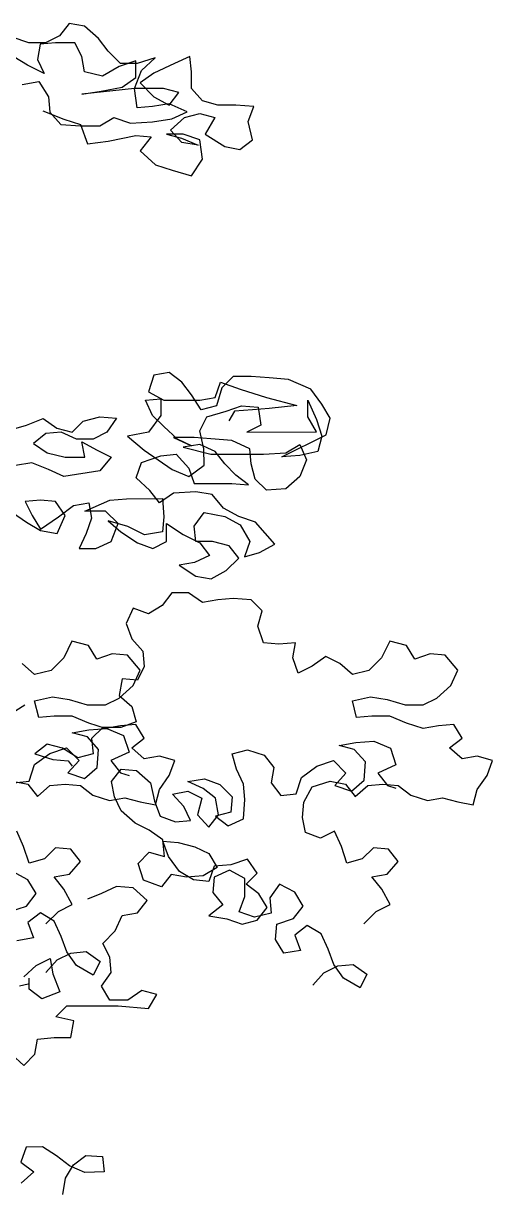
# Model space of a CAD drawing. Header units: millimetres. Extents: x 87938 to 265635, y 330093 to 434310.
# Drawn here: x 109721 to 110853, y 371273 to 374102 of the extents above; entities that cross this region are included whole.
import ezdxf

# ---------------------------------------------------------------- set-up
doc = ezdxf.new("R2010")
doc.units = ezdxf.units.MM

# ---------------------------------------------------------------- blocks, each defined once
blk = doc.blocks.new('A$C2800069E')
for p, q in [((3796.2, 6815.8), (3778.2, 6792.6)), ((3824.6, 6810.7), (3796.2, 6815.8)), ((3850.3, 6787.6), (3824.6, 6810.7)), ((3721.6, 6779.7), (3690.7, 6790)), ((3778.2, 6792.6), (3752.5, 6779.7)), ((3868.4, 6764.4), (3850.3, 6787.6)), ((3752.5, 6779.7), (3721.6, 6779.7)), ((3742.2, 6777.2), (3737.1, 6748.8)), ((3770.5, 6779.8), (3742.2, 6777.2)), ((3806.6, 6779.8), (3770.5, 6779.8)), ((3819.5, 6754.1), (3806.6, 6779.8)), ((3719.1, 6738.5), (3693.3, 6754)), ((3737.1, 6748.8), (3750, 6723.1)), ((3824.6, 6725.8), (3819.5, 6754.1)), ((3891.6, 6741.3), (3868.4, 6764.4)), ((3919.9, 6746.4), (3889, 6736.1)), ((3919.9, 6715.5), (3919.9, 6746.4)), ((3955.9, 6751.6), (3922.4, 6741.3)), ((3930.2, 6728.4), (3955.9, 6751.6)), ((4020.3, 6754.2), (3991.9, 6741.4)), ((4022.9, 6725.9), (4020.3, 6754.2)), ((3750, 6723.1), (3719.1, 6738.5)), ((3858.1, 6718.1), (3824.6, 6725.8)), ((3889, 6736.1), (3858.1, 6718.1)), ((3922.4, 6741.3), (3891.6, 6741.3)), ((3917.3, 6694.9), (3930.2, 6728.4)), ((3953.4, 6723.3), (3927.6, 6705.3)), ((3991.9, 6741.4), (3953.4, 6723.3)), ((4022.9, 6695), (4022.9, 6725.9)), ((3708.8, 6702.5), (3739.7, 6707.7)), ((3739.7, 6707.7), (3757.8, 6679.4)), ((3894.2, 6697.5), (3919.9, 6715.5)), ((3927.6, 6705.3), (3953.4, 6679.5)), ((3757.8, 6679.4), (3760.4, 6651)), ((3917.3, 6694.9), (3819.5, 6684.6)), ((3819.5, 6684.6), (3855.6, 6689.7)), ((3855.6, 6689.7), (3894.2, 6697.5)), ((3971.4, 6695), (3917.3, 6694.9)), ((3922.5, 6658.9), (3917.3, 6694.9)), ((3953.4, 6679.5), (3981.7, 6664.1)), ((3999.7, 6687.3), (3971.4, 6695)), ((3981.7, 6664.1), (3999.7, 6687.3)), ((4043.5, 6671.9), (4022.9, 6695)), ((3950.8, 6661.5), (3922.5, 6658.9)), ((3981.7, 6666.7), (3950.8, 6661.5)), ((4015.2, 6651.3), (3981.7, 6666.7)), ((4071.8, 6664.2), (4043.5, 6671.9)), ((4105.3, 6664.2), (4071.8, 6664.2)), ((4138.7, 6661.7), (4105.3, 6664.2)), ((4128.5, 6633.4), (4138.7, 6661.7)), ((3747.5, 6653.6), (3786.1, 6638.2)), ((3760.4, 6651), (3781, 6627.9)), ((3786.1, 6638.2), (3817, 6627.9)), ((3853, 6625.4), (3878.8, 6640.9)), ((3878.8, 6640.9), (3909.7, 6630.6)), ((3950.9, 6633.2), (3986.9, 6638.4)), ((3984.3, 6617.8), (4010.1, 6641)), ((3986.9, 6638.4), (4015.2, 6651.3)), ((4010.1, 6641), (4038.4, 6648.7)), ((4038.4, 6648.7), (4066.7, 6641)), ((4066.7, 6641), (4048.7, 6610.1)), ((3781, 6627.9), (3817, 6625.4)), ((3817, 6627.9), (3829.9, 6591.9)), ((3817, 6625.4), (3853, 6625.4)), ((3909.7, 6630.6), (3950.9, 6633.2)), ((4005, 6594.6), (3984.3, 6617.8)), ((4136.2, 6599.9), (4128.5, 6633.4)), ((3829.9, 6591.9), (3868.5, 6597.1)), ((3868.5, 6597.1), (3920, 6607.4)), ((3920, 6607.4), (3948.3, 6604.9)), ((3948.3, 6604.9), (3927.7, 6579.1)), ((4007.5, 6610.1), (3976.6, 6610.1)), ((3976.6, 6610.1), (4004.9, 6602.4)), ((4004.9, 6602.4), (4035.8, 6589.5)), ((4035.8, 6589.5), (4005, 6594.6)), ((4038.4, 6599.8), (4007.5, 6610.1)), ((4043.6, 6563.8), (4038.4, 6599.8)), ((4048.7, 6610.1), (4084.8, 6587)), ((4113.1, 6581.9), (4136.2, 6599.9)), ((3927.7, 6579.1), (3956.1, 6553.4)), ((4084.8, 6587), (4113.1, 6581.9)), ((3956.1, 6553.4), (3987, 6543.1)), ((4023, 6532.9), (4043.6, 6563.8)), ((3987, 6543.1), (4023, 6532.9)), ((3953.5, 6162.2), (3943.3, 6131.3)), ((3981.8, 6167.4), (3953.5, 6162.2)), ((4005, 6149.4), (3981.8, 6167.4)), ((4100.3, 6159.8), (4079.7, 6139.1)), ((4133.7, 6159.8), (4100.3, 6159.8)), ((4167.2, 6157.2), (4133.7, 6159.8)), ((4203.2, 6154.7), (4167.2, 6157.2)), ((4023.1, 6126.2), (4005, 6149.4)), ((4066.8, 6121.1), (4077.1, 6149.4)), ((4079.7, 6139.1), (4069.4, 6105.7)), ((4077.1, 6149.4), (4113.2, 6136.6)), ((4113.2, 6136.6), (4162.1, 6121.2)), ((4244.4, 6136.7), (4203.2, 6154.7)), ((4265.1, 6108.4), (4244.4, 6136.7)), ((3938.1, 6115.8), (3966.4, 6118.4)), ((3951, 6087.5), (3938.1, 6115.8)), ((3943.3, 6131.3), (3971.6, 6115.9)), ((3966.4, 6118.4), (3966.5, 6087.6)), ((3971.6, 6115.9), (4038.5, 6115.9)), ((4041.1, 6097.9), (4023.1, 6126.2)), ((4038.5, 6115.9), (4066.8, 6121.1)), ((4162.1, 6121.2), (4218.7, 6105.8)), ((4239.3, 6085.2), (4239.3, 6116.1)), ((4239.3, 6116.1), (4254.8, 6080.1)), ((4069.4, 6105.7), (4041.1, 6097.9)), ((4051.4, 6085.1), (4087.4, 6095.4)), ((4087.4, 6095.4), (4115.8, 6105.7)), ((4102.9, 6095.4), (4092.6, 6077.4)), ((4136.4, 6098), (4102.9, 6095.4)), ((4115.8, 6105.7), (4146.6, 6103.2)), ((4167.2, 6100.6), (4136.4, 6098)), ((4146.6, 6103.2), (4151.8, 6069.7)), ((4218.7, 6105.8), (4167.2, 6100.6)), ((4280.5, 6082.7), (4265.1, 6108.4)), ((3716.8, 6069.3), (3747.7, 6082.2)), ((3747.7, 6082.2), (3773.4, 6064.2)), ((3801.7, 6056.5), (3822.3, 6077.1)), ((3822.3, 6077.1), (3853.2, 6084.9)), ((3853.2, 6084.9), (3884.1, 6082.3)), ((3884.1, 6082.3), (3866.1, 6056.6)), ((3966.5, 6087.6), (3943.3, 6056.6)), ((3971.6, 6067), (3951, 6087.5)), ((4038.6, 6059.3), (4051.4, 6085.1)), ((4151.8, 6069.7), (4126.1, 6056.8)), ((4254.8, 6056.9), (4239.3, 6085.2)), ((4254.8, 6080.1), (4265.1, 6049.2)), ((4272.8, 6051.8), (4280.5, 6082.7)), ((3680.8, 6059), (3716.8, 6069.3)), ((3752.8, 6053.9), (3729.7, 6035.8)), ((3781.2, 6056.5), (3752.8, 6053.9)), ((3773.4, 6064.2), (3801.7, 6056.5)), ((3809.5, 6043.6), (3781.2, 6056.5)), ((3866.1, 6056.6), (3840.4, 6043.7)), ((3943.3, 6056.6), (3904.7, 6048.9)), ((3904.7, 6048.9), (3935.6, 6023.2)), ((3997.4, 6043.8), (3971.6, 6067)), ((4046.3, 6025.8), (4038.6, 6059.3)), ((4126.1, 6056.8), (4254.8, 6056.9)), ((4190.5, 6010.5), (4272.8, 6051.8)), ((4265.1, 6049.2), (4257.4, 6020.9)), ((3729.7, 6035.8), (3755.4, 6017.9)), ((3840.4, 6043.7), (3809.5, 6043.6)), ((3825, 6010.2), (3819.8, 6038.5)), ((3819.8, 6038.5), (3848.1, 6023.1)), ((4028.3, 6046.4), (3989.7, 6046.4)), ((3989.7, 6046.4), (4023.2, 6031)), ((4023.2, 6031), (3997.4, 6043.8)), ((4038.6, 6033.6), (4007.7, 6028.4)), ((4007.7, 6028.4), (4059.2, 6015.6)), ((4059.2, 6043.9), (4028.3, 6046.4)), ((4066.9, 6020.7), (4038.6, 6033.6)), ((4097.8, 6041.3), (4059.2, 6043.9)), ((4131.3, 6025.9), (4097.8, 6041.3)), ((4198.2, 6018.3), (4223.9, 6033.7)), ((4223.9, 6033.7), (4236.8, 6005.4)), ((3755.4, 6017.9), (3788.9, 6010.2)), ((3788.9, 6010.2), (3825, 6010.2)), ((3848.1, 6023.1), (3873.9, 6010.2)), ((3873.9, 6010.2), (3853.3, 5984.5)), ((3930.5, 6000), (3966.5, 6012.9)), ((3935.6, 6023.2), (3987.2, 5987.2)), ((3966.5, 6012.9), (3994.9, 6015.5)), ((3994.9, 6015.5), (4018, 5989.8)), ((4046.4, 5995), (4046.3, 6025.8)), ((4059.2, 6015.6), (4157, 6015.6)), ((4085, 5997.6), (4066.9, 6020.7)), ((4133.9, 5997.6), (4131.3, 6025.9)), ((4157, 6015.6), (4198.2, 6018.3)), ((4224, 6013.1), (4190.5, 6010.5)), ((4257.4, 6020.9), (4224, 6013.1)), ((4236.8, 6005.4), (4224, 5974.5)), ((3727.1, 5999.8), (3696.3, 5994.6)), ((3758.1, 5987), (3727.1, 5999.8)), ((3786.4, 5974.1), (3758.1, 5987)), ((3853.3, 5984.5), (3786.4, 5974.1)), ((3920.2, 5971.7), (3930.5, 6000)), ((3987.2, 5987.2), (4018.1, 5974.3)), ((4018, 5989.8), (4028.4, 5961.5)), ((4018.1, 5974.3), (4046.4, 5995)), ((4105.6, 5977), (4085, 5997.6)), ((4141.6, 5969.3), (4133.9, 5997.6)), ((3946, 5948.5), (3920.2, 5971.7)), ((4028.4, 5961.5), (4097.9, 5961.5)), ((4097.9, 5961.5), (4128.8, 5959)), ((4128.8, 5959), (4105.6, 5977)), ((4162.2, 5948.7), (4141.6, 5969.3)), ((4224, 5974.5), (4198.3, 5951.3)), ((3964, 5925.4), (3946, 5948.5)), ((3989.8, 5943.4), (3964, 5925.4)), ((4031, 5946), (3989.8, 5943.4)), ((4061.8, 5940.9), (4031, 5946)), ((4082.5, 5915.2), (4061.8, 5940.9)), ((4198.3, 5951.3), (4162.2, 5948.7)), ((3742.7, 5930.3), (3714.3, 5927.7)), ((3714.3, 5927.7), (3727.2, 5902)), ((3771, 5927.8), (3742.7, 5930.3)), ((3789, 5902), (3771, 5927.8)), ((3776.1, 5899.5), (3804.4, 5920.1)), ((3804.4, 5920.1), (3832.8, 5925.3)), ((3825, 5909.8), (3871.4, 5930.4)), ((3832.8, 5925.3), (3837.9, 5896.9)), ((3871.4, 5930.4), (3902.3, 5933)), ((3902.3, 5933), (3969.2, 5933.1)), ((3969.2, 5933.1), (3971.8, 5899.6)), ((3691.2, 5907.1), (3717, 5889.1)), ((3727.2, 5902), (3742.7, 5876.3)), ((3742.7, 5876.3), (3776.1, 5899.5)), ((3773.6, 5868.6), (3789, 5902)), ((3863.7, 5909.8), (3825, 5909.8)), ((3837.9, 5896.9), (3827.7, 5868.6)), ((3886.9, 5886.7), (3863.7, 5909.8)), ((3971.8, 5899.6), (3969.2, 5871.3)), ((4028.4, 5881.7), (4046.4, 5907.4)), ((4046.4, 5907.4), (4085.1, 5899.7)), ((4110.8, 5899.8), (4082.5, 5915.2)), ((4085.1, 5899.7), (4113.4, 5884.3)), ((4141.7, 5889.5), (4110.8, 5899.8)), ((3717, 5889.1), (3742.7, 5873.7)), ((3904.9, 5881.6), (3868.8, 5891.8)), ((3868.8, 5891.8), (3892, 5871.2)), ((3874, 5853.2), (3886.9, 5886.7)), ((3935.8, 5866.1), (3904.9, 5881.6)), ((3977, 5853.3), (3976.9, 5886.8)), ((3976.9, 5886.8), (4007.9, 5866.2)), ((4031, 5853.4), (4028.4, 5881.7)), ((4113.4, 5884.3), (4131.4, 5853.4)), ((4177.8, 5848.3), (4141.7, 5889.5)), ((3742.7, 5873.7), (3773.6, 5868.6)), ((3827.7, 5868.6), (3814.8, 5840.3)), ((3845.7, 5840.3), (3874, 5853.2)), ((3892, 5871.2), (3922.9, 5850.7)), ((3969.2, 5871.3), (3935.8, 5866.1)), ((3951.2, 5840.4), (3977, 5853.3)), ((4007.9, 5866.2), (4038.8, 5850.8)), ((4061.9, 5853.4), (4031, 5853.4)), ((4092.8, 5845.7), (4061.9, 5853.4)), ((4131.4, 5853.4), (4121.2, 5825.1)), ((3814.8, 5840.3), (3845.7, 5840.3)), ((3922.9, 5850.7), (3951.2, 5840.4)), ((4038.8, 5850.8), (4056.8, 5827.6)), ((4110.9, 5822.5), (4092.8, 5845.7)), ((4121.2, 5825.1), (4149.5, 5832.9)), ((4149.5, 5832.9), (4177.8, 5848.3)), ((4028.5, 5814.7), (4000.2, 5809.6)), ((4000.2, 5809.6), (4031.1, 5789)), ((4056.8, 5827.6), (4028.5, 5814.7)), ((4087.7, 5799.4), (4110.9, 5822.5)), ((4031.1, 5789), (4059.4, 5783.9)), ((4059.4, 5783.9), (4087.7, 5799.4)), ((3986.9, 5757.9), (3968.9, 5734.7)), ((4017.8, 5757.9), (3986.9, 5757.9)), ((4043.5, 5739.9), (4017.8, 5757.9)), ((4071.8, 5745.1), (4043.5, 5739.9)), ((4100.2, 5747.7), (4071.8, 5745.1)), ((4133.6, 5745.1), (4100.2, 5747.7)), ((4154.2, 5724.6), (4133.6, 5745.1)), ((3914.8, 5729.5), (3902, 5701.2)), ((3943.2, 5719.2), (3914.8, 5729.5)), ((3968.9, 5734.7), (3943.2, 5719.2)), ((4146.5, 5696.2), (4154.2, 5724.6)), ((3902, 5701.2), (3912.3, 5672.9)), ((4156.9, 5665.4), (4146.5, 5696.2)), ((3801.4, 5668.2), (3786, 5637.2)), ((3832.3, 5660.5), (3801.4, 5668.2)), ((3847.8, 5634.7), (3832.3, 5660.5)), ((3912.3, 5672.9), (3932.9, 5649.7)), ((4185.2, 5662.8), (4156.9, 5665.4)), ((4216.1, 5665.4), (4185.2, 5662.8)), ((4210.9, 5637.1), (4216.1, 5665.4)), ((4391.1, 5668.2), (4375.7, 5637.2)), ((4422, 5660.5), (4391.1, 5668.2)), ((4437.5, 5634.7), (4422, 5660.5)), ((3786, 5637.2), (3762.9, 5614.1)), ((3876.1, 5645.1), (3847.8, 5634.7)), ((3904.4, 5642.5), (3876.1, 5645.1)), ((3927.6, 5614.2), (3904.4, 5642.5)), ((3932.9, 5649.7), (3935.5, 5621.4)), ((4221.3, 5608.8), (4210.9, 5637.1)), ((4272.7, 5639.7), (4247, 5621.7)), ((4298.5, 5626.9), (4272.7, 5639.7)), ((4375.7, 5637.2), (4352.5, 5614.1)), ((4465.8, 5645.1), (4437.5, 5634.7)), ((4494.1, 5642.5), (4465.8, 5645.1)), ((4517.3, 5614.2), (4494.1, 5642.5)), ((3732, 5606.3), (3708.8, 5626.9)), ((3762.9, 5614.1), (3732, 5606.3)), ((3914.8, 5585.9), (3927.6, 5614.2)), ((3935.5, 5621.4), (3922.7, 5595.6)), ((4247, 5621.7), (4221.3, 5608.8)), ((4321.7, 5606.3), (4298.5, 5626.9)), ((4352.5, 5614.1), (4321.7, 5606.3)), ((4504.5, 5585.9), (4517.3, 5614.2)), ((3894.4, 5598.2), (3889.2, 5567.3)), ((3922.7, 5595.6), (3894.4, 5598.2)), ((3889, 5562.7), (3914.8, 5585.9)), ((4478.7, 5562.7), (4504.5, 5585.9)), ((3714, 5549.7), (3685.7, 5531.6)), ((3732, 5557.4), (3765.5, 5565.2)), ((3739.8, 5526.5), (3732, 5557.4)), ((3765.5, 5565.2), (3796.4, 5560)), ((3796.4, 5560), (3829.8, 5549.8)), ((3829.8, 5549.8), (3863.3, 5549.8)), ((3863.3, 5549.8), (3889, 5562.7)), ((3889.2, 5567.3), (3912.4, 5546.7)), ((4321.7, 5557.4), (4355.2, 5565.2)), ((4329.5, 5526.5), (4321.7, 5557.4)), ((4355.2, 5565.2), (4386.1, 5560)), ((4386.1, 5560), (4419.5, 5549.8)), ((4419.5, 5549.8), (4453, 5549.8)), ((4453, 5549.8), (4478.7, 5562.7)), ((3768.1, 5529.1), (3739.8, 5526.5)), ((3801.5, 5529.1), (3768.1, 5529.1)), ((3832.4, 5516.3), (3801.5, 5529.1)), ((3912.4, 5546.7), (3920.2, 5518.4)), ((4357.8, 5529.1), (4329.5, 5526.5)), ((4391.2, 5529.1), (4357.8, 5529.1)), ((4422.1, 5516.3), (4391.2, 5529.1)), ((3863.3, 5506), (3832.4, 5516.3)), ((3832.5, 5503.4), (3865.9, 5506)), ((3858.4, 5508.1), (3837.8, 5487.5)), ((3891.9, 5508.1), (3858.4, 5508.1)), ((3891.7, 5511.2), (3863.3, 5506)), ((3865.9, 5506), (3896.8, 5493.2)), ((3920, 5513.8), (3891.7, 5511.2)), ((3920.2, 5518.4), (3891.9, 5508.1)), ((3935.4, 5488.1), (3920, 5513.8)), ((4453, 5506), (4422.1, 5516.3)), ((4481.4, 5511.2), (4453, 5506)), ((4509.7, 5513.8), (4481.4, 5511.2)), ((4525.1, 5488.1), (4509.7, 5513.8)), ((3801.6, 5498.3), (3832.5, 5503.4)), ((3829.9, 5490.6), (3801.6, 5498.3)), ((3850.5, 5467.4), (3829.9, 5490.6)), ((3837.8, 5487.5), (3840.4, 5459.1)), ((3896.8, 5493.2), (3907.2, 5462.3)), ((3912.3, 5470), (3935.4, 5488.1)), ((4327.8, 5479.9), (4361.3, 5482.5)), ((4361.3, 5482.5), (4392.2, 5469.6)), ((4502, 5470), (4525.1, 5488.1)), ((3755.5, 5477.1), (3732.3, 5459)), ((3783.8, 5469.4), (3755.5, 5477.1)), ((3760.4, 5459.6), (3791.3, 5469.9)), ((3812.1, 5451.4), (3783.8, 5469.4)), ((3791.3, 5469.9), (3814.5, 5446.8)), ((3848, 5433.9), (3850.5, 5467.4)), ((3907.2, 5462.3), (3873.7, 5446.8)), ((3935.5, 5449.5), (3912.3, 5470)), ((4098.7, 5459.1), (4127, 5466.8)), ((4127, 5466.8), (4157.9, 5456.6)), ((4296.9, 5474.7), (4327.8, 5479.9)), ((4325.2, 5467), (4296.9, 5474.7)), ((4345.9, 5443.9), (4325.2, 5467)), ((4392.2, 5469.6), (4402.5, 5438.8)), ((4525.2, 5449.5), (4502, 5470)), ((3721.9, 5408.1), (3732.1, 5439)), ((3732.1, 5439), (3760.4, 5459.6)), ((3732.3, 5459), (3765.8, 5448.8)), ((3765.8, 5448.8), (3794.1, 5446.2)), ((3814.5, 5446.8), (3793.9, 5423.6)), ((3794.1, 5446.2), (3801.8, 5435.9)), ((3840.4, 5459.1), (3812.1, 5451.4)), ((3873.7, 5446.8), (3891.7, 5423.7)), ((3963.8, 5454.6), (3935.5, 5449.5)), ((3992.1, 5446.9), (3963.8, 5454.6)), ((3981.8, 5418.6), (3992.1, 5446.9)), ((4106.5, 5430.8), (4098.7, 5459.1)), ((4157.9, 5456.6), (4176, 5433.4)), ((4255.8, 5436.1), (4286.6, 5446.4)), ((4286.6, 5446.4), (4309.8, 5423.2)), ((4343.3, 5410.4), (4345.9, 5443.9)), ((4402.5, 5438.8), (4369, 5423.3)), ((4553.5, 5454.6), (4525.2, 5449.5)), ((4581.8, 5446.9), (4553.5, 5454.6)), ((4571.5, 5418.6), (4581.8, 5446.9)), ((3793.9, 5423.6), (3824.8, 5413.3)), ((3824.8, 5413.3), (3848, 5433.9)), ((3874.8, 5407.4), (3892.8, 5430.6)), ((3891.7, 5423.7), (3907.2, 5418.6)), ((3892.8, 5430.6), (3921.1, 5428)), ((3921.1, 5428), (3946.9, 5404.9)), ((3963.8, 5392.9), (3981.8, 5418.6)), ((4119.4, 5402.5), (4106.5, 5430.8)), ((4176, 5433.4), (4170.8, 5405.1)), ((4227.5, 5415.4), (4255.8, 5436.1)), ((4309.8, 5423.2), (4289.3, 5400)), ((4369, 5423.3), (4387.1, 5400.1)), ((4553.5, 5392.9), (4571.5, 5418.6)), ((3691, 5408.1), (3719.3, 5402.9)), ((3693.5, 5405.5), (3721.9, 5408.1)), ((3719.3, 5402.9), (3737.3, 5379.8)), ((3737.3, 5379.8), (3760.5, 5400.4)), ((3760.5, 5400.4), (3788.8, 5403)), ((3788.8, 5403), (3817.1, 5400.5)), ((3817.1, 5400.5), (3840.3, 5382.5)), ((3880, 5379.1), (3874.8, 5407.4)), ((3946.9, 5404.9), (3954.6, 5371.4)), ((4016.4, 5407.5), (4047.3, 5412.7)), ((4044.7, 5394.7), (4016.4, 5407.5)), ((4047.3, 5412.7), (4075.6, 5402.4)), ((4075.6, 5402.4), (4098.8, 5379.3)), ((4122, 5374.2), (4119.4, 5402.5)), ((4170.8, 5405.1), (4188.9, 5381.9)), ((4217.2, 5384.5), (4227.5, 5415.4)), ((4231.8, 5369.4), (4247.2, 5397.7)), ((4247.2, 5397.7), (4280.7, 5408.1)), ((4280.7, 5408.1), (4309, 5402.9)), ((4289.3, 5400), (4320.2, 5389.8)), ((4309, 5402.9), (4327, 5379.8)), ((4320.2, 5389.8), (4343.3, 5410.4)), ((4327, 5379.8), (4350.2, 5400.4)), ((4350.2, 5400.4), (4378.5, 5403)), ((4378.5, 5403), (4406.8, 5400.5)), ((4387.1, 5400.1), (4402.5, 5395)), ((4406.8, 5400.5), (4430, 5382.5)), ((3840.3, 5382.5), (3871.2, 5372.2)), ((3871.2, 5372.2), (3899.5, 5377.4)), ((3892.9, 5353.3), (3880, 5379.1)), ((3899.5, 5377.4), (3927.8, 5369.7)), ((3956.2, 5364.5), (3963.8, 5392.9)), ((3988.1, 5384.3), (4016.4, 5389.5)), ((4008.7, 5361.2), (3988.1, 5384.3)), ((4016.4, 5389.5), (4042.2, 5376.7)), ((4042.2, 5376.7), (4034.5, 5345.8)), ((4067.9, 5376.7), (4044.7, 5394.7)), ((4073.1, 5345.8), (4067.9, 5376.7)), ((4098.8, 5379.3), (4096.2, 5351)), ((4119.4, 5338.1), (4122, 5374.2)), ((4188.9, 5381.9), (4217.2, 5384.5)), ((4430, 5382.5), (4460.9, 5372.2)), ((4460.9, 5372.2), (4489.2, 5377.4)), ((4489.2, 5377.4), (4517.5, 5369.7)), ((4545.8, 5364.5), (4553.5, 5392.9)), ((3918.6, 5330.2), (3892.9, 5353.3)), ((3927.8, 5369.7), (3956.2, 5364.5)), ((3954.6, 5371.4), (3965, 5343.1)), ((4021.6, 5335.4), (4008.7, 5361.2)), ((4229.2, 5341.1), (4231.8, 5369.4)), ((4517.5, 5369.7), (4545.8, 5364.5)), ((3944.4, 5317.4), (3918.6, 5330.2)), ((3965, 5343.1), (3993.3, 5332.8)), ((3993.3, 5332.8), (4021.6, 5335.4)), ((4034.5, 5345.8), (4055.1, 5322.6)), ((4055.1, 5322.6), (4073.1, 5345.8)), ((4096.2, 5351), (4067.9, 5343.2)), ((4067.9, 5343.2), (4091.1, 5325.2)), ((4091.1, 5325.2), (4119.4, 5338.1)), ((4234.4, 5312.8), (4229.2, 5341.1)), ((3711.7, 5287.1), (3698.8, 5315.4)), ((3970.2, 5299.4), (3944.4, 5317.4)), ((4262.7, 5302.5), (4234.4, 5312.8)), ((4288.5, 5315.4), (4262.7, 5302.5)), ((4301.4, 5287.1), (4288.5, 5315.4)), ((3722, 5256.2), (3711.7, 5287.1)), ((3972.8, 5268.5), (3970.2, 5299.4)), ((3980.5, 5268.5), (3970.2, 5296.8)), ((3970.2, 5296.8), (3998.5, 5294.2)), ((3998.5, 5294.2), (4029.4, 5286.5)), ((4029.4, 5286.5), (4055.1, 5273.7)), ((4311.7, 5256.2), (4301.4, 5287.1)), ((3770.9, 5284.6), (3750.3, 5264)), ((3799.2, 5282), (3770.9, 5284.6)), ((3817.2, 5258.9), (3799.2, 5282)), ((3923.9, 5255.6), (3944.4, 5276.2)), ((3944.4, 5276.2), (3972.8, 5268.5)), ((4001.1, 5240.2), (3980.5, 5268.5)), ((4055.1, 5273.7), (4070.6, 5248)), ((4360.6, 5284.6), (4340, 5264)), ((4388.9, 5282), (4360.6, 5284.6)), ((4406.9, 5258.9), (4388.9, 5282)), ((3750.3, 5264), (3722, 5256.2)), ((3796.7, 5235.7), (3817.2, 5258.9)), ((3934.2, 5224.7), (3923.9, 5255.6)), ((4070.6, 5248), (4044.9, 5232.5)), ((4065.4, 5250.5), (4055.2, 5222.2)), ((4096.3, 5253.1), (4065.4, 5250.5)), ((4127.2, 5263.5), (4096.3, 5253.1)), ((4145.3, 5237.7), (4127.2, 5263.5)), ((4340, 5264), (4311.7, 5256.2)), ((4386.4, 5235.7), (4406.9, 5258.9)), ((3719.5, 5225.3), (3691.1, 5240.7)), ((3734.9, 5199.6), (3719.5, 5225.3)), ((3768.4, 5230.5), (3796.7, 5235.7)), ((3786.4, 5207.4), (3768.4, 5230.5)), ((3967.7, 5211.8), (3934.2, 5224.7)), ((3985.7, 5235), (3967.7, 5211.8)), ((4014, 5229.9), (3985.7, 5235)), ((4026.9, 5224.8), (4001.1, 5240.2)), ((4044.9, 5232.5), (4014, 5229.9)), ((4055.2, 5222.2), (4026.9, 5224.8)), ((4065.5, 5229.9), (4062.9, 5201.6)), ((4093.8, 5242.8), (4065.5, 5229.9)), ((4122.1, 5227.4), (4093.8, 5242.8)), ((4122.1, 5194), (4122.1, 5227.4)), ((4124.7, 5217.1), (4145.3, 5237.7)), ((4358, 5230.5), (4386.4, 5235.7)), ((4376.1, 5207.4), (4358, 5230.5)), ((3716.9, 5176.4), (3734.9, 5199.6)), ((3801.9, 5179.1), (3786.4, 5207.4)), ((3855.9, 5199.7), (3830.2, 5189.4)), ((3884.2, 5212.6), (3855.9, 5199.7)), ((3915.1, 5210), (3884.2, 5212.6)), ((3940.9, 5186.9), (3915.1, 5210)), ((4062.9, 5201.6), (4081, 5178.5)), ((4147.9, 5199.1), (4124.7, 5217.1)), ((4186.5, 5217.2), (4168.5, 5191.4)), ((4214.8, 5201.8), (4186.5, 5217.2)), ((4230.3, 5176), (4214.8, 5201.8)), ((4391.6, 5179.1), (4376.1, 5207.4)), ((3776.1, 5166.2), (3801.9, 5179.1)), ((3922.9, 5163.7), (3940.9, 5186.9)), ((4081, 5178.5), (4055.2, 5157.9)), ((4111.9, 5165.6), (4122.1, 5194)), ((4163.3, 5173.4), (4147.9, 5199.1)), ((4168.5, 5191.4), (4171.1, 5163.1)), ((4365.8, 5166.2), (4391.6, 5179.1)), ((3686, 5166.1), (3716.9, 5176.4)), ((3742.7, 5163.6), (3719.5, 5145.5)), ((3768.4, 5148.1), (3742.7, 5163.6)), ((3753, 5143), (3776.1, 5166.2)), ((3881.7, 5130.2), (3894.6, 5158.5)), ((3894.6, 5158.5), (3922.9, 5163.7)), ((4055.2, 5157.9), (4088.7, 5152.7)), ((4140.2, 5155.4), (4111.9, 5165.6)), ((4171.1, 5163.1), (4140.2, 5155.4)), ((4145.3, 5150.2), (4163.3, 5173.4)), ((4212.3, 5152.9), (4230.3, 5176)), ((4342.7, 5143), (4365.8, 5166.2)), ((3719.5, 5145.5), (3729.8, 5117.2)), ((3781.3, 5119.8), (3768.4, 5148.1)), ((4088.7, 5152.7), (4117, 5142.5)), ((4117, 5142.5), (4145.3, 5150.2)), ((4178.8, 5114.2), (4181.4, 5142.5)), ((4181.4, 5142.5), (4212.3, 5152.9)), ((4238, 5140), (4214.9, 5122)), ((4263.8, 5124.6), (4238, 5140)), ((3729.8, 5117.2), (3699, 5112)), ((3791.7, 5091.5), (3781.3, 5119.8)), ((3858.6, 5107), (3881.7, 5130.2)), ((4194.3, 5088.5), (4178.8, 5114.2)), ((4214.9, 5122), (4225.2, 5093.7)), ((4276.7, 5096.3), (4263.8, 5124.6)), ((3809.7, 5065.8), (3791.7, 5091.5)), ((3799.4, 5089), (3827.7, 5091.6)), ((3827.7, 5091.6), (3853.4, 5073.6)), ((3871.5, 5081.3), (3858.6, 5107)), ((4225.2, 5093.7), (4194.3, 5088.5)), ((4287, 5068), (4276.7, 5096.3)), ((3735, 5065.7), (3760.8, 5078.6)), ((3753.1, 5052.9), (3773.6, 5076.1)), ((3760.8, 5078.6), (3765.9, 5050.3)), ((3773.6, 5076.1), (3799.4, 5089)), ((3853.4, 5073.6), (3840.6, 5047.8)), ((3874.1, 5053), (3871.5, 5081.3)), ((3711.9, 5045.1), (3735, 5065.7)), ((3765.9, 5050.3), (3778.8, 5016.9)), ((3840.6, 5047.8), (3809.7, 5065.8)), ((3856.1, 5027.2), (3874.1, 5053)), ((4248.4, 5029.3), (4269, 5052.5)), ((4269, 5052.5), (4294.7, 5065.4)), ((4305, 5042.2), (4287, 5068)), ((4294.7, 5065.4), (4323, 5068)), ((4323, 5068), (4348.8, 5050)), ((4348.8, 5050), (4335.9, 5024.3)), ((3704, 5028), (3719.8, 5031.9)), ((3722.2, 5022), (3722.2, 5042.5)), ((3871.5, 5001.5), (3856.1, 5027.2)), ((4335.9, 5024.3), (4305, 5042.2)), ((3745.4, 5004), (3722.2, 5022)), ((3778.8, 5016.9), (3745.4, 5004)), ((3930.7, 5019.6), (3905, 5001.5)), ((3959, 5011.9), (3930.7, 5019.6)), ((3943.6, 4986.1), (3959, 5011.9)), ((3771.2, 4970.5), (3791.7, 4991.1)), ((3791.7, 4991.1), (3887, 4991.2)), ((3905, 5001.5), (3871.5, 5001.5)), ((3887, 4991.2), (3943.6, 4986.1)), ((3804.6, 4962.8), (3771.2, 4970.5)), ((3799.5, 4931.9), (3804.6, 4962.8)), ((3732.6, 4901), (3737.7, 4929.3)), ((3737.7, 4929.3), (3768.6, 4931.9)), ((3768.6, 4931.9), (3799.5, 4931.9)), ((3688.9, 4900.9), (3712, 4880.4)), ((3712, 4880.4), (3732.6, 4901)), ((3716.6, 4728.4), (3706.7, 4700.8)), ((3746.6, 4729.1), (3716.6, 4728.4)), ((3772.7, 4712.1), (3746.6, 4729.1)), ((3706.7, 4700.8), (3730.5, 4682.4)), ((3796.5, 4693.6), (3772.7, 4712.1)), ((3804.4, 4695.6), (3826.9, 4712.9)), ((3826.9, 4712.9), (3858.3, 4711.4)), ((3858.3, 4711.4), (3861.2, 4682.8)), ((3730.5, 4682.4), (3707.1, 4661.5)), ((3789.5, 4670.9), (3804.4, 4695.6)), ((3825.5, 4681.5), (3796.5, 4693.6)), ((3861.2, 4682.8), (3825.5, 4681.5)), ((3784.5, 4640.4), (3789.5, 4670.9))]:
    blk.add_line(p, q)

msp = doc.modelspace()

# ---------------------------------------------------------------- block references
at = {"xscale": 1.3, "yscale": 1.3, "zscale": 1.3}
msp.add_blockref('A$C2800069E', (104896.4, 365241), dxfattribs=at)

doc.saveas('drawing.dxf')
